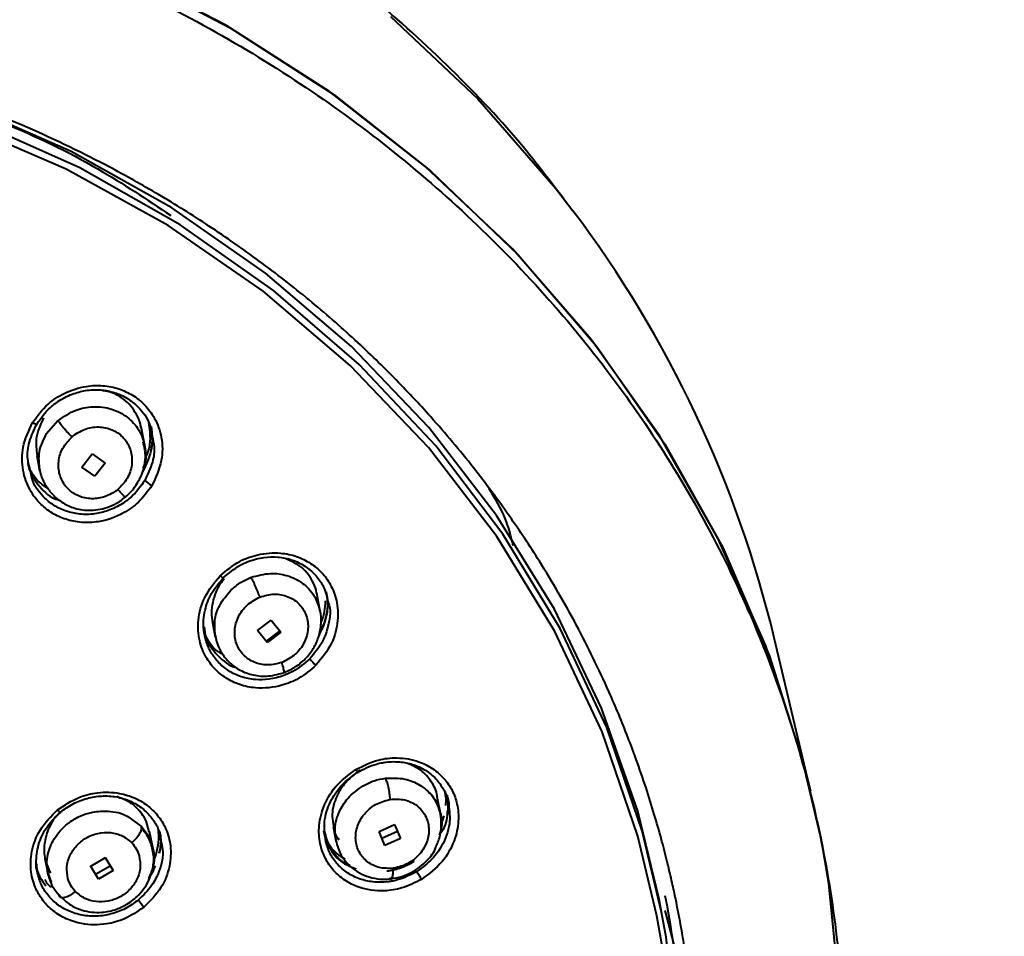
# Model space of a CAD drawing. Header units: millimetres. Extents: x 13235 to 13829, y -4257 to -3417.
# Drawn here: x 13462.45 to 13469.75, y -3759.16 to -3752.37 of the extents above; entities that cross this region are included whole.
import ezdxf

# ---------------------------------------------------------------- set-up
doc = ezdxf.new("R2010")
doc.units = ezdxf.units.MM
doc.header["$LTSCALE"] = 0.1
doc.layers.get('0').update_dxf_attribs({"lineweight": 15})
doc.layers.add('DIM', color=3, linetype='Continuous', lineweight=9)
doc.styles.add('ARIAL', font='arial.ttf')
doc.dimstyles.new('사본 ISO-25', dxfattribs={"dimtxt": 4, "dimasz": 3.5, "dimexe": 0.5, "dimexo": 0.625, "dimgap": 1.5, "dimtad": 1, "dimtih": 1, "dimtoh": 1, "dimdec": 1, "dimlfac": 4, "dimdsep": 46, "dimtxsty": 'ARIAL', "dimcen": 0, "dimclrd": 3, "dimclre": 3, "dimclrt": 3, "dimadec": 1, "dimazin": 0, "dimtfac": 1, "dimtdec": 1, "dimtmove": 0, "dimatfit": 3, "dimfxl": 1.25, "dimtfill": 1, "dimarcsym": 0})

# ---------------------------------------------------------------- blocks, each defined once
blk = doc.blocks.new('*D105')
at = {"layer": 'Defpoints', "color": 0, "transparency": 16777216}
for p in [(13444.4854, -3661.5441), (13548.0252, -4163.6001), (13562.3197, -4163.6001)]:
    blk.add_point(p, dxfattribs=at)
at = {"layer": 'DIM', "color": 3, "lineweight": -2, "transparency": 16777216}
for p, q in [((13445.1104, -3661.5441), (13562.8197, -3661.5441)), ((13562.3197, -3665.0441), (13562.3197, -3909.6312)), ((13562.3197, -4160.1001), (13562.3197, -3917.8754)), ((13548.6502, -4163.6001), (13562.8197, -4163.6001))]:
    blk.add_line(p, q, dxfattribs=at)
at = {"layer": 'DIM', "color": 3, "transparency": 16777216}
for points in [[(13561.7364, -3665.0441), (13562.903, -3665.0441), (13562.3197, -3661.5441)], [(13561.7364, -4160.1001), (13562.903, -4160.1001), (13562.3197, -4163.6001)]]:
    blk.add_solid(points, dxfattribs=at)
at = {"layer": 'DIM', "color": 3, "transparency": 16777216, "insert": (13562.3197, -3913.7533), "char_height": 4, "attachment_point": 5, "style": 'ARIAL', "bg_fill": 3, "box_fill_scale": 1.1, "bg_fill_color": 256, "bg_fill_true_color": 13158600, "bg_fill_transparency": 0}
blk.add_mtext('(2280)', dxfattribs=at)

msp = doc.modelspace()

# ---------------------------------------------------------------- linework, layer by layer
at = {"linetype": 'Continuous', "lineweight": 25}
for p, q in [((13462.6529, -3755.4411), (13462.7368, -3755.3444)), ((13463.3794, -3755.5284), (13463.3524, -3755.3898)), ((13462.579, -3755.6034), (13462.6011, -3755.7167)), ((13462.9137, -3755.6883), (13462.9912, -3755.5899)), ((13462.9912, -3755.5899), (13463.0871, -3755.6589)), ((13463.0096, -3755.757), (13462.9138, -3755.6881)), ((13463.0871, -3755.6589), (13463.0095, -3755.7571)), ((13463.3679, -3755.722), (13463.3921, -3755.6682)), ((13464.6803, -3756.7572), (13464.6538, -3756.6214)), ((13463.8813, -3756.8401), (13463.9024, -3756.9478)), ((13464.2161, -3756.8991), (13464.3156, -3756.8215)), ((13464.3156, -3756.8215), (13464.3876, -3756.9114)), ((13464.2881, -3756.9888), (13464.2162, -3756.8989)), ((13464.3796, -3756.9015), (13464.2802, -3756.9788)), ((13464.3876, -3756.9114), (13464.288, -3756.9888)), ((13468.3137, -3758.0872), (13468.0444, -3756.9546)), ((13465.5733, -3758.2643), (13465.5471, -3758.1303)), ((13465.1991, -3758.1501), (13465.1923, -3758.1512)), ((13465.5969, -3758.2731), (13465.5762, -3758.3311)), ((13463.2946, -3758.307), (13463.3563, -3758.3516)), ((13463.3563, -3758.3516), (13463.4012, -3758.4112)), ((13463.3897, -3758.3083), (13463.3762, -3758.283)), ((13463.4136, -3758.3897), (13463.3897, -3758.3083)), ((13464.775, -3758.3509), (13464.7957, -3758.4565)), ((13465.1161, -3758.3875), (13465.2308, -3758.3354)), ((13465.2308, -3758.3354), (13465.274, -3758.4401)), ((13463.4413, -3758.5166), (13463.4161, -3758.3875)), ((13465.1595, -3758.492), (13465.1163, -3758.3874)), ((13465.1371, -3758.4378), (13465.2516, -3758.3859)), ((13468.4067, -3758.5271), (13468.3862, -3758.4221)), ((13465.274, -3758.4401), (13465.1593, -3758.492)), ((13462.6403, -3758.5887), (13462.6616, -3758.6977)), ((13463.0363, -3758.7407), (13462.9788, -3758.6435)), ((13462.9791, -3758.6441), (13463.0878, -3758.5812)), ((13463.0148, -3758.7043), (13463.1233, -3758.6415)), ((13463.0873, -3758.5806), (13463.1449, -3758.6779)), ((13462.6602, -3758.6903), (13462.6861, -3758.7643)), ((13463.145, -3758.6778), (13463.0363, -3758.7407)), ((13462.7216, -3758.8321), (13462.7014, -3758.802)), ((13462.7464, -3758.8615), (13462.7216, -3758.8321)), ((13462.7443, -3758.8537), (13462.7641, -3758.8786)), ((13467.2101, -3758.9864), (13467.1911, -3758.8891)), ((13467.2347, -3758.9736), (13467.3091, -3759.2644))]:
    msp.add_line(p, q, dxfattribs=at)
at = {"linetype": 'Continuous', "lineweight": 25, "flags": 128}
for points in [[(13468.3862, -3758.4221), (13468.2501, -3757.8368), (13467.9817, -3757.0134), (13467.6299, -3756.2189), (13467.1976, -3755.4602), (13466.6886, -3754.7437), (13466.1072, -3754.0756), (13465.4584, -3753.4615), (13464.7477, -3752.9068), (13463.9812, -3752.416), (13463.1653, -3751.9935), (13462.3072, -3751.6428), (13461.414, -3751.3669), (13460.4935, -3751.1682), (13459.5534, -3751.0483), (13458.6017, -3751.0083)], [(13463.1933, -3752.0065), (13464.0135, -3752.4348), (13464.7833, -3752.9321), (13465.4962, -3753.4942), (13466.1459, -3754.1162), (13466.7269, -3754.7926), (13467.234, -3755.5178), (13467.663, -3756.2853), (13468.0101, -3757.0885), (13468.2723, -3757.9205), (13468.3137, -3758.0872)], [(13465.2021, -3752.35), (13465.8479, -3752.9612), (13466.4267, -3753.6263), (13466.5521, -3753.7895)], [(13467.2101, -3758.9867), (13467.0656, -3758.3825), (13466.803, -3757.6178), (13466.4582, -3756.8831), (13466.0345, -3756.1855), (13465.536, -3755.5317), (13464.9675, -3754.928), (13464.3344, -3754.3802), (13463.6429, -3753.8936), (13462.8996, -3753.4729), (13462.1117, -3753.1221), (13461.2868, -3752.8446), (13460.4328, -3752.643), (13459.5579, -3752.5194), (13458.6706, -3752.4749)], [(13467.1911, -3758.8891), (13467.033, -3758.2378), (13466.7653, -3757.4747), (13466.4156, -3756.7421), (13465.9872, -3756.047), (13465.4842, -3755.3961), (13464.9116, -3754.7957), (13464.2748, -3754.2515), (13463.5799, -3753.7687), (13462.8337, -3753.3522), (13462.0434, -3753.0057), (13461.2164, -3752.7328), (13460.5776, -3752.578)], [(13467.1749, -3759.0122), (13467.0344, -3758.4236), (13466.7693, -3757.65), (13466.4196, -3756.9073), (13465.989, -3756.2028), (13465.4817, -3755.5435), (13464.9027, -3754.936), (13464.2578, -3754.3863), (13463.5534, -3753.9), (13462.7964, -3753.4817), (13461.9946, -3753.1357)], [(13462.5484, -3755.3589), (13462.5564, -3755.363), (13462.5638, -3755.3664), (13462.5702, -3755.369), (13462.5754, -3755.3706), (13462.5793, -3755.3712), (13462.5817, -3755.3709), (13462.5824, -3755.3695), (13462.5816, -3755.3672)], [(13463.9386, -3756.4933), (13463.9449, -3756.4991), (13463.9506, -3756.5042), (13463.9554, -3756.5083), (13463.9592, -3756.5111), (13463.9618, -3756.5128), (13463.9632, -3756.513), (13463.9631, -3756.512), (13463.9618, -3756.5096)], [(13464.9444, -3757.9277), (13464.9486, -3757.935), (13464.9523, -3757.9413), (13464.9552, -3757.9464), (13464.9572, -3757.9502), (13464.9583, -3757.9525), (13464.9585, -3757.9531), (13464.9576, -3757.9522), (13464.9558, -3757.9496)], [(13462.7337, -3758.2281), (13462.7394, -3758.2345), (13462.7445, -3758.2399), (13462.7489, -3758.2442), (13462.7524, -3758.2473), (13462.7548, -3758.2489), (13462.756, -3758.2491), (13462.7561, -3758.2478), (13462.7549, -3758.2451)], [(13468.3862, -3758.4221), (13468.4473, -3758.774), (13468.5336, -3759.6417), (13468.5304, -3760.5161), (13468.4379, -3761.3896), (13468.2567, -3762.2546), (13467.9885, -3763.1037), (13467.6356, -3763.9294), (13467.201, -3764.7247), (13466.6886, -3765.4826), (13466.1026, -3766.1967), (13465.4483, -3766.8606), (13464.7312, -3767.4687), (13463.9577, -3768.0157)], [(13462.8654, -3758.8323), (13462.8453, -3758.8482), (13462.825, -3758.8614), (13462.8055, -3758.8712), (13462.7876, -3758.8773), (13462.7721, -3758.8794), (13462.7598, -3758.8774), (13462.7511, -3758.8713), (13462.7464, -3758.8615)], [(13466.8311, -3763.1772), (13467.0859, -3762.3921), (13467.2557, -3761.5912), (13467.339, -3760.7819), (13467.3349, -3759.9722), (13467.2435, -3759.1698), (13467.2101, -3758.9867)], [(13458.4906, -3768.9608), (13459.3895, -3768.8685), (13460.2773, -3768.6955), (13461.1452, -3768.4437), (13461.9845, -3768.1154), (13462.7869, -3767.7139), (13463.5444, -3767.2433), (13464.2495, -3766.7082), (13464.8952, -3766.1139), (13465.475, -3765.4664), (13465.9832, -3764.772), (13466.4148, -3764.0377), (13466.7655, -3763.2707), (13467.0317, -3762.4788), (13467.2109, -3761.6697), (13467.3012, -3760.8515), (13467.3017, -3760.0323), (13467.2125, -3759.2203), (13467.1749, -3759.0122)]]:
    msp.add_lwpolyline(points, dxfattribs=at)
at = {"linetype": 'Continuous', "lineweight": 25}
for centre, radius, start, end in [((13459.7178, -3758.9459), 8.5614, 13.45023, 37.0342), ((13463.5088, -3755.6645), 0.1776, 223.82806, 244.68739), ((13464.9264, -3756.8516), 0.4128, 218.43667, 227.65844), ((13464.2225, -3759.4503), 1.4004, 30.35537, 33.12465), ((13463.6497, -3758.6954), 0.3741, 212.19815, 222.46315), ((13459.8575, -3760.3018), 7.5184, 353.59292, 11.02694)]:
    msp.add_arc(centre, radius, start, end, dxfattribs=at)
for points, knots in [([(13466.5301, -3753.7633), (13466.4094, -3753.6028), (13466.1308, -3753.2324), (13465.623, -3752.7029), (13465.029, -3752.1677), (13464.3855, -3751.6831), (13463.7003, -3751.2503), (13462.9779, -3750.8727), (13462.2244, -3750.5527), (13461.4464, -3750.2922), (13460.6517, -3750.0926), (13459.8513, -3749.9547), (13459.0652, -3749.8778), (13458.3402, -3749.8577), (13457.7093, -3749.8785), (13457.1218, -3749.928), (13456.6246, -3749.9938), (13456.3014, -3750.0538), (13456.1846, -3750.0755)], [0, 0, 0, 0, 0.054467, 0.125734, 0.196971, 0.268154, 0.339251, 0.410223, 0.481005, 0.551495, 0.621512, 0.690697, 0.758228, 0.821669, 0.873892, 0.917323, 0.970111, 1, 1, 1, 1]), ([(13458.6223, -3751.1134), (13459.0734, -3751.1289), (13459.9835, -3751.1602), (13461.4299, -3751.436), (13462.9389, -3751.9375), (13464.4196, -3752.7205), (13465.7373, -3753.7323), (13466.8307, -3754.9264), (13467.6887, -3756.2911), (13468.2715, -3757.7628), (13468.573, -3759.3263), (13468.5795, -3760.9096), (13468.2906, -3762.4955), (13467.72, -3764.0119), (13466.8734, -3765.442), (13465.79, -3766.7204), (13464.4809, -3767.8323), (13463.0067, -3768.7289), (13461.3832, -3769.3954), (13459.6451, -3769.8351), (13458.4405, -3769.8919), (13457.8264, -3769.9208)], [0, 0, 0, 0, 0.041773, 0.084286, 0.13721, 0.19167, 0.244595, 0.299054, 0.351979, 0.406439, 0.459364, 0.513823, 0.566748, 0.621208, 0.674132, 0.728592, 0.781517, 0.835976, 0.888901, 0.94336, 1, 1, 1, 1]), ([(13460.0438, -3752.5233), (13460.5639, -3752.6271), (13461.6041, -3752.8346), (13462.7933, -3753.3036), (13463.3952, -3753.7062), (13463.5723, -3753.8247)], [0, 0, 0, 0, 0.41378, 0.827561, 1, 1, 1, 1]), ([(13467.384, -3759.2786), (13467.3833, -3759.2737), (13467.3772, -3759.2339), (13467.3555, -3759.1003), (13467.3232, -3758.9288), (13467.283, -3758.7439), (13467.2483, -3758.5978), (13467.206, -3758.4347), (13467.1548, -3758.2549), (13467.0934, -3758.059), (13467.0278, -3757.8688), (13466.9383, -3757.6299), (13466.7991, -3757.2958), (13466.5851, -3756.8578), (13466.3347, -3756.4262), (13466.077, -3756.0381), (13465.8106, -3755.68), (13465.5237, -3755.3381), (13465.2229, -3755.0174), (13464.9155, -3754.7213), (13464.5753, -3754.4267), (13464.2124, -3754.1458), (13463.8392, -3753.8875), (13463.4661, -3753.6564), (13463.0157, -3753.4066), (13462.524, -3753.1722), (13462.0355, -3752.9774), (13461.5656, -3752.8164), (13461.1129, -3752.6838), (13460.7692, -3752.6104), (13460.6222, -3752.579)], [0, 0, 0, 0, 0.001503, 0.012329, 0.041497, 0.054963, 0.070301, 0.087509, 0.106589, 0.127541, 0.150364, 0.168126, 0.205515, 0.260848, 0.316464, 0.35682, 0.401597, 0.450794, 0.490525, 0.532749, 0.577464, 0.623427, 0.667559, 0.710077, 0.75098, 0.816516, 0.866567, 0.901127, 0.957715, 1, 1, 1, 1]), ([(13462.5484, -3755.3589), (13462.584, -3755.3105), (13462.6479, -3755.2237), (13462.7893, -3755.1324), (13462.9307, -3755.0866), (13463.0706, -3755.081), (13463.1876, -3755.1048), (13463.2922, -3755.1529), (13463.3839, -3755.226), (13463.4618, -3755.3303), (13463.5113, -3755.4725), (13463.5148, -3755.6496), (13463.4612, -3755.7644), (13463.4329, -3755.8251)], [0, 0, 0, 0, 0.108631, 0.194826, 0.299315, 0.374762, 0.450157, 0.520778, 0.591354, 0.673529, 0.769049, 0.877865, 1, 1, 1, 1]), ([(13462.5816, -3755.3672), (13462.6118, -3755.3248), (13462.6511, -3755.2698), (13462.7101, -3755.2219), (13462.7615, -3755.1851), (13462.8356, -3755.1465), (13462.9438, -3755.1172), (13463.0524, -3755.1126), (13463.1584, -3755.1334), (13463.2529, -3755.1767), (13463.3456, -3755.2517), (13463.4174, -3755.3471), (13463.4292, -3755.4293), (13463.4335, -3755.459)], [0, 0, 0, 0, 0.1358875, 0.1762091, 0.197947, 0.3011722, 0.3922674, 0.4914423, 0.5879344, 0.6818941, 0.7734845, 0.9183103, 1, 1, 1, 1]), ([(13463.3524, -3755.3991), (13463.3511, -3755.39), (13463.346, -3755.3549), (13463.3213, -3755.299), (13463.2793, -3755.2355), (13463.2244, -3755.1842), (13463.1475, -3755.135), (13463.0811, -3755.1242), (13463.0398, -3755.1175)], [0, 0, 0, 0, 0.061026, 0.233142, 0.402102, 0.568138, 0.731498, 1, 1, 1, 1]), ([(13462.7368, -3755.3444), (13462.7799, -3755.3149), (13462.8584, -3755.2612), (13463.0007, -3755.235), (13463.135, -3755.2515), (13463.2548, -3755.3136), (13463.3442, -3755.4122), (13463.3854, -3755.5318), (13463.3931, -3755.6323), (13463.3719, -3755.6816), (13463.3668, -3755.6937)], [0, 0, 0, 0, 0.153748, 0.280042, 0.421655, 0.557669, 0.693171, 0.835444, 0.959723, 1, 1, 1, 1]), ([(13463.4329, -3755.8251), (13463.402, -3755.8681), (13463.3447, -3755.9478), (13463.2081, -3756.045), (13463.06, -3756.0971), (13462.9124, -3756.1028), (13462.7963, -3756.0801), (13462.6941, -3756.0337), (13462.6007, -3755.9617), (13462.5202, -3755.8565), (13462.4694, -3755.7105), (13462.4669, -3755.5327), (13462.5204, -3755.4187), (13462.5484, -3755.3589)], [0, 0, 0, 0, 0.0959958, 0.1779129, 0.2988942, 0.3746658, 0.4477291, 0.5180754, 0.5856965, 0.6724169, 0.7703981, 0.8795889, 1, 1, 1, 1]), ([(13462.6301, -3755.3244), (13462.6064, -3755.3745), (13462.5633, -3755.4651), (13462.5771, -3755.5604), (13462.5833, -3755.6031)], [0, 0, 0, 0, 0.552242, 1, 1, 1, 1]), ([(13462.8385, -3755.466), (13462.8287, -3755.4553), (13462.8082, -3755.4327), (13462.7821, -3755.4023), (13462.7637, -3755.38), (13462.7478, -3755.3601), (13462.7412, -3755.3506), (13462.7368, -3755.3444)], [0, 0, 0, 0, 0.232894, 0.488996, 0.621166, 0.75219, 1, 1, 1, 1]), ([(13463.4078, -3755.3603), (13463.4143, -3755.4044), (13463.4255, -3755.4805), (13463.4082, -3755.5691), (13463.3892, -3755.6082), (13463.3848, -3755.6173)], [0, 0, 0, 0, 0.514519, 0.886429, 1, 1, 1, 1]), ([(13462.5285, -3755.6956), (13462.522, -3755.673), (13462.5043, -3755.6109), (13462.5212, -3755.4942), (13462.5606, -3755.4115), (13462.5816, -3755.3672)], [0, 0, 0, 0, 0.210044, 0.577501, 1, 1, 1, 1]), ([(13462.8629, -3755.4466), (13462.8941, -3755.4289), (13462.9563, -3755.3936), (13463.0637, -3755.3868), (13463.1619, -3755.4169), (13463.2391, -3755.4819), (13463.2839, -3755.5721), (13463.2893, -3755.6745), (13463.2562, -3755.7767), (13463.206, -3755.8282), (13463.1808, -3755.8539)], [0, 0, 0, 0, 0.126117, 0.250838, 0.374368, 0.497567, 0.621469, 0.746731, 0.873258, 1, 1, 1, 1]), ([(13463.4281, -3755.3879), (13463.4332, -3755.4423), (13463.4436, -3755.5523), (13463.3954, -3755.6584), (13463.3711, -3755.7119)], [0, 0, 0, 0, 0.49497, 1, 1, 1, 1]), ([(13463.4264, -3755.5621), (13463.4284, -3755.554), (13463.4383, -3755.5138), (13463.4394, -3755.454), (13463.4294, -3755.4053), (13463.4259, -3755.3883)], [0, 0, 0, 0, 0.140249, 0.698951, 1, 1, 1, 1]), ([(13462.5984, -3755.6787), (13462.5962, -3755.6439), (13462.5913, -3755.5617), (13462.6304, -3755.4852), (13462.6529, -3755.4411)], [0, 0, 0, 0, 0.423611, 1, 1, 1, 1]), ([(13463.1562, -3755.8724), (13463.1253, -3755.8889), (13463.0641, -3755.9216), (13462.9597, -3755.9267), (13462.8637, -3755.8967), (13462.788, -3755.8331), (13462.7435, -3755.7453), (13462.7363, -3755.6458), (13462.766, -3755.5448), (13462.8141, -3755.4925), (13462.8385, -3755.466)], [0, 0, 0, 0, 0.12521, 0.248745, 0.372534, 0.496594, 0.620179, 0.744042, 0.870525, 1, 1, 1, 1]), ([(13462.8385, -3755.466), (13462.8424, -3755.4626), (13462.8503, -3755.4558), (13462.8587, -3755.4497), (13462.8629, -3755.4466)], [0, 0, 0, 0, 0.500199, 1, 1, 1, 1]), ([(13463.3277, -3755.7999), (13463.3335, -3755.7913), (13463.3551, -3755.7591), (13463.3748, -3755.6964), (13463.3914, -3755.6047), (13463.377, -3755.5415), (13463.3685, -3755.5044)], [0, 0, 0, 0, 0.099663, 0.373604, 0.632084, 1, 1, 1, 1]), ([(13463.4335, -3755.459), (13463.4404, -3755.4851), (13463.4572, -3755.5479), (13463.4396, -3755.664), (13463.4017, -3755.7435), (13463.3807, -3755.7875)], [0, 0, 0, 0, 0.241313, 0.579506, 1, 1, 1, 1]), ([(13462.5131, -3755.6369), (13462.5134, -3755.6455), (13462.5157, -3755.7106), (13462.5833, -3755.816), (13462.6696, -3755.9117), (13462.737, -3755.9313), (13462.7491, -3755.9348)], [0, 0, 0, 0, 0.063996, 0.480805, 0.90631, 1, 1, 1, 1]), ([(13462.5933, -3755.6518), (13462.5974, -3755.6855), (13462.6052, -3755.7504), (13462.6481, -3755.8345), (13462.7025, -3755.9004), (13462.768, -3755.9536), (13462.8538, -3755.9953), (13462.969, -3756.0155), (13463.0812, -3755.9982), (13463.1749, -3755.9579), (13463.2185, -3755.9245), (13463.2411, -3755.9071)], [0, 0, 0, 0, 0.115079, 0.221646, 0.319237, 0.410515, 0.520252, 0.654514, 0.813121, 0.902762, 1, 1, 1, 1]), ([(13463.3807, -3755.7875), (13463.3501, -3755.8304), (13463.3103, -3755.8859), (13463.2504, -3755.9341), (13463.1991, -3755.9706), (13463.1257, -3756.0085), (13463.0192, -3756.0373), (13462.9124, -3756.0422), (13462.8081, -3756.0225), (13462.7148, -3755.9811), (13462.622, -3755.9088), (13462.5476, -3755.8129), (13462.5338, -3755.7283), (13462.5285, -3755.6956)], [0, 0, 0, 0, 0.137302, 0.178133, 0.200244, 0.301801, 0.39172, 0.489165, 0.583952, 0.676223, 0.766132, 0.909716, 1, 1, 1, 1]), ([(13462.662, -3755.8467), (13462.6328, -3755.8273), (13462.5782, -3755.7909), (13462.5462, -3755.7345), (13462.5312, -3755.7082)], [0, 0, 0, 0, 0.5343633, 1, 1, 1, 1]), ([(13463.1808, -3755.8539), (13463.1768, -3755.8572), (13463.1688, -3755.8636), (13463.1604, -3755.8695), (13463.1562, -3755.8724)], [0, 0, 0, 0, 0.501251, 1, 1, 1, 1]), ([(13463.2327, -3755.9034), (13463.235, -3755.9074), (13463.2386, -3755.9136), (13463.2347, -3755.9116), (13463.2286, -3755.9063), (13463.2193, -3755.8969), (13463.2044, -3755.8809), (13463.1901, -3755.8645), (13463.1808, -3755.8539)], [0, 0, 0, 0, 0.24417, 0.374721, 0.507135, 0.638499, 0.766036, 1, 1, 1, 1]), ([(13463.2292, -3755.9161), (13463.2532, -3755.8952), (13463.2922, -3755.8612), (13463.3179, -3755.8169), (13463.3277, -3755.7999)], [0, 0, 0, 0, 0.61522, 1, 1, 1, 1]), ([(13466.1099, -3756.271), (13466.0936, -3756.2024), (13466.058, -3756.0531), (13465.976, -3755.9211), (13465.9316, -3755.8497)], [0, 0, 0, 0, 0.459383, 1, 1, 1, 1]), ([(13463.9386, -3756.4933), (13463.9851, -3756.4545), (13464.0686, -3756.385), (13464.2264, -3756.3295), (13464.3727, -3756.3181), (13464.506, -3756.3463), (13464.6101, -3756.3971), (13464.6953, -3756.4683), (13464.7623, -3756.5613), (13464.8079, -3756.6813), (13464.8165, -3756.8316), (13464.7726, -3757.0051), (13464.6913, -3757.1043), (13464.6483, -3757.1568)], [0, 0, 0, 0, 0.1086335, 0.1948311, 0.2993225, 0.3759343, 0.4501422, 0.5207652, 0.5913431, 0.6735203, 0.7690425, 0.8778622, 1, 1, 1, 1]), ([(13463.9618, -3756.5096), (13464.0016, -3756.4754), (13464.0532, -3756.4311), (13464.1215, -3756.3984), (13464.1797, -3756.3747), (13464.2598, -3756.3546), (13464.3695, -3756.3517), (13464.473, -3756.3729), (13464.5676, -3756.4182), (13464.6441, -3756.483), (13464.71, -3756.5695), (13464.7277, -3756.6431), (13464.7376, -3756.6845)], [0, 0, 0, 0, 0.152382, 0.197598, 0.221974, 0.337729, 0.439881, 0.551094, 0.659298, 0.764663, 0.867371, 1, 1, 1, 1]), ([(13464.654, -3756.6257), (13464.6538, -3756.6238), (13464.6512, -3756.5966), (13464.6316, -3756.5481), (13464.5951, -3756.4848), (13464.5304, -3756.4143), (13464.4644, -3756.3856), (13464.4211, -3756.3668)], [0, 0, 0, 0, 0.015763, 0.220667, 0.422033, 0.62016, 1, 1, 1, 1]), ([(13464.6483, -3757.1568), (13464.6076, -3757.1913), (13464.5323, -3757.2555), (13464.3774, -3757.3179), (13464.2238, -3757.3337), (13464.083, -3757.3043), (13463.9796, -3757.2547), (13463.8956, -3757.1854), (13463.8267, -3757.0931), (13463.7789, -3756.9715), (13463.77, -3756.8172), (13463.8152, -3756.6433), (13463.8961, -3756.5449), (13463.9386, -3756.4933)], [0, 0, 0, 0, 0.095996, 0.177913, 0.298894, 0.374666, 0.447729, 0.518075, 0.585697, 0.672417, 0.770398, 0.879589, 1, 1, 1, 1]), ([(13463.8351, -3756.9818), (13463.8278, -3756.953), (13463.809, -3756.8779), (13463.8199, -3756.7533), (13463.8696, -3756.6185), (13463.9305, -3756.5466), (13463.9618, -3756.5096)], [0, 0, 0, 0, 0.179889, 0.468751, 0.72656, 1, 1, 1, 1]), ([(13463.9679, -3756.5184), (13463.9587, -3756.5292), (13463.9335, -3756.5587), (13463.8929, -3756.6405), (13463.8681, -3756.7415), (13463.8782, -3756.8155), (13463.8816, -3756.84)], [0, 0, 0, 0, 0.119615, 0.329137, 0.778064, 1, 1, 1, 1]), ([(13464.0208, -3756.5977), (13464.0429, -3756.5786), (13464.0872, -3756.5405), (13464.141, -3756.5169), (13464.1679, -3756.5051)], [0, 0, 0, 0, 0.4999962, 1, 1, 1, 1]), ([(13464.1679, -3756.5051), (13464.2156, -3756.4921), (13464.3042, -3756.4679), (13464.4392, -3756.4875), (13464.5523, -3756.5436), (13464.638, -3756.6307), (13464.6622, -3756.7035), (13464.6734, -3756.7373)], [0, 0, 0, 0, 0.223673, 0.415473, 0.623051, 0.824704, 1, 1, 1, 1]), ([(13464.2327, -3756.6515), (13464.2278, -3756.6382), (13464.2173, -3756.6103), (13464.1986, -3756.5663), (13464.1806, -3756.5272), (13464.172, -3756.5123), (13464.1679, -3756.5051)], [0, 0, 0, 0, 0.23287, 0.488868, 0.751054, 1, 1, 1, 1]), ([(13463.9025, -3756.9318), (13463.8991, -3756.8964), (13463.8922, -3756.823), (13463.9312, -3756.7026), (13463.9892, -3756.6346), (13464.0208, -3756.5977)], [0, 0, 0, 0, 0.297436, 0.617831, 1, 1, 1, 1]), ([(13464.3955, -3757.1358), (13464.3607, -3757.1448), (13464.2916, -3757.1626), (13464.1885, -3757.14), (13464.1052, -3757.0833), (13464.0531, -3756.9977), (13464.0402, -3756.8966), (13464.0686, -3756.7951), (13464.1341, -3756.7042), (13464.1997, -3756.6692), (13464.2327, -3756.6515)], [0, 0, 0, 0, 0.125218, 0.248566, 0.372043, 0.495668, 0.618933, 0.743085, 0.870615, 1, 1, 1, 1]), ([(13464.2327, -3756.6515), (13464.268, -3756.6414), (13464.3381, -3756.6214), (13464.4438, -3756.6425), (13464.5292, -3756.6989), (13464.5827, -3756.7851), (13464.5962, -3756.8878), (13464.5669, -3756.9909), (13464.5003, -3757.0817), (13464.4347, -3757.1162), (13464.4019, -3757.1334)], [0, 0, 0, 0, 0.126075, 0.250713, 0.374166, 0.497369, 0.621398, 0.746857, 0.873516, 1, 1, 1, 1]), ([(13464.6712, -3756.9317), (13464.681, -3756.9142), (13464.7072, -3756.8673), (13464.7296, -3756.7863), (13464.74, -3756.6959), (13464.7312, -3756.64), (13464.727, -3756.6133)], [0, 0, 0, 0, 0.177664, 0.474512, 0.749065, 1, 1, 1, 1]), ([(13464.7295, -3756.6352), (13464.7325, -3756.6637), (13464.7394, -3756.7284), (13464.7202, -3756.826), (13464.6883, -3756.8884), (13464.674, -3756.9162)], [0, 0, 0, 0, 0.304537, 0.690332, 1, 1, 1, 1]), ([(13464.4064, -3757.2121), (13464.4359, -3757.1995), (13464.4953, -3757.1742), (13464.5714, -3757.1115), (13464.6321, -3757.0343), (13464.6733, -3756.9445), (13464.6892, -3756.8489), (13464.6888, -3756.7772), (13464.6757, -3756.7422), (13464.6739, -3756.7371)], [0, 0, 0, 0, 0.159364, 0.320663, 0.482665, 0.64535, 0.808662, 0.972511, 1, 1, 1, 1]), ([(13464.7376, -3756.6845), (13464.7408, -3756.6935), (13464.7623, -3756.7548), (13464.7436, -3756.8647), (13464.6934, -3757.0016), (13464.6353, -3757.0702), (13464.603, -3757.1082)], [0, 0, 0, 0, 0.063839, 0.438755, 0.688936, 1, 1, 1, 1]), ([(13464.7175, -3756.6784), (13464.7145, -3756.7316), (13464.7115, -3756.7863), (13464.6862, -3756.8353), (13464.6856, -3756.8366)], [0, 0, 0, 0, 0.973581, 1, 1, 1, 1]), ([(13463.8198, -3756.8731), (13463.8227, -3756.8987), (13463.8319, -3756.9801), (13463.9179, -3757.0859), (13464.0032, -3757.1629), (13464.0578, -3757.1724), (13464.0579, -3757.1724)], [0, 0, 0, 0, 0.1876655, 0.5948253, 0.9997428, 1, 1, 1, 1]), ([(13463.9559, -3757.0734), (13463.9428, -3757.0666), (13463.8803, -3757.0344), (13463.848, -3756.9708), (13463.8225, -3756.9206)], [0, 0, 0, 0, 0.2103525, 1, 1, 1, 1]), ([(13463.8974, -3756.9155), (13463.9046, -3756.951), (13463.9167, -3757.0101), (13463.9601, -3757.0848), (13464.0132, -3757.1458), (13464.0885, -3757.1985), (13464.185, -3757.2334), (13464.301, -3757.2433), (13464.3789, -3757.2198), (13464.4198, -3757.2076)], [0, 0, 0, 0, 0.153409, 0.255403, 0.373706, 0.507532, 0.656094, 0.81957, 1, 1, 1, 1]), ([(13464.603, -3757.1082), (13464.5628, -3757.1427), (13464.5105, -3757.1875), (13464.4413, -3757.2203), (13464.3833, -3757.2437), (13464.3041, -3757.2633), (13464.1961, -3757.2661), (13464.0942, -3757.2456), (13464.001, -3757.2018), (13463.9247, -3757.1393), (13463.8675, -3757.065), (13463.8455, -3757.0085), (13463.8351, -3756.9818)], [0, 0, 0, 0, 0.162151, 0.210372, 0.236484, 0.356419, 0.462612, 0.577693, 0.689634, 0.798604, 0.904784, 1, 1, 1, 1]), ([(13464.4019, -3757.1334), (13464.4008, -3757.1338), (13464.3987, -3757.1347), (13464.3966, -3757.1354), (13464.3955, -3757.1358)], [0, 0, 0, 0, 0.5002718, 1, 1, 1, 1]), ([(13464.4129, -3757.2098), (13464.413, -3757.2097), (13464.4137, -3757.2089), (13464.4132, -3757.2025), (13464.4112, -3757.1905), (13464.4061, -3757.1698), (13464.3997, -3757.1492), (13464.3955, -3757.1358)], [0, 0, 0, 0, 0.032586, 0.237285, 0.440561, 0.637996, 1, 1, 1, 1]), ([(13464.9444, -3757.9277), (13464.9986, -3757.901), (13465.0959, -3757.853), (13465.2592, -3757.8362), (13465.3997, -3757.8598), (13465.5172, -3757.9188), (13465.6012, -3757.993), (13465.662, -3758.0826), (13465.6997, -3758.1891), (13465.7099, -3758.317), (13465.6772, -3758.4655), (13465.5888, -3758.6242), (13465.4855, -3758.7017), (13465.4309, -3758.7427)], [0, 0, 0, 0, 0.108634, 0.194831, 0.299323, 0.375934, 0.450142, 0.520765, 0.591343, 0.67352, 0.769042, 0.877862, 1, 1, 1, 1]), ([(13464.9558, -3757.9496), (13465.0023, -3757.9257), (13465.0627, -3757.8948), (13465.1356, -3757.8791), (13465.1965, -3757.8697), (13465.2771, -3757.8691), (13465.3808, -3757.8923), (13465.4719, -3757.9375), (13465.549, -3758.0039), (13465.6009, -3758.0857), (13465.6318, -3758.1487), (13465.6324, -3758.1849), (13465.6324, -3758.1885)], [0, 0, 0, 0, 0.173429, 0.224891, 0.252634, 0.384378, 0.50064, 0.627214, 0.750364, 0.870282, 0.987176, 1, 1, 1, 1]), ([(13465.5463, -3758.1316), (13465.5462, -3758.1293), (13465.5446, -3758.0881), (13465.5055, -3758.0161), (13465.432, -3757.9294), (13465.3611, -3757.8988), (13465.3268, -3757.8839)], [0, 0, 0, 0, 0.0189237, 0.3482916, 0.6839014, 1, 1, 1, 1]), ([(13465.4309, -3758.7427), (13465.3833, -3758.7668), (13465.2951, -3758.8114), (13465.1327, -3758.8356), (13464.9841, -3758.8147), (13464.8598, -3758.7526), (13464.7761, -3758.6798), (13464.7161, -3758.5923), (13464.6765, -3758.4861), (13464.6645, -3758.3562), (13464.698, -3758.2037), (13464.7877, -3758.0448), (13464.8905, -3757.968), (13464.9444, -3757.9277)], [0, 0, 0, 0, 0.0959958, 0.1779129, 0.2988942, 0.3746658, 0.4477291, 0.5180754, 0.5856965, 0.6724169, 0.7703981, 0.8795889, 1, 1, 1, 1]), ([(13464.7207, -3758.4644), (13464.714, -3758.4085), (13464.7014, -3758.3033), (13464.7555, -3758.1561), (13464.8391, -3758.0348), (13464.9157, -3757.9789), (13464.9558, -3757.9496)], [0, 0, 0, 0, 0.2909393, 0.5466702, 0.7622849, 1, 1, 1, 1]), ([(13464.9762, -3757.9319), (13464.9338, -3757.9643), (13464.8577, -3758.0225), (13464.7893, -3758.1466), (13464.7606, -3758.2582), (13464.7751, -3758.3254), (13464.7804, -3758.35)], [0, 0, 0, 0, 0.311357, 0.55918, 0.838709, 1, 1, 1, 1]), ([(13464.7993, -3758.4548), (13464.7943, -3758.4251), (13464.7825, -3758.3542), (13464.8149, -3758.2439), (13464.8843, -3758.13), (13464.9581, -3758.0776), (13464.999, -3758.0486)], [0, 0, 0, 0, 0.194911, 0.466014, 0.704303, 1, 1, 1, 1]), ([(13464.999, -3758.0486), (13465.0252, -3758.0352), (13465.0775, -3758.0085), (13465.1348, -3757.9982), (13465.1635, -3757.993)], [0, 0, 0, 0, 0.499996, 1, 1, 1, 1]), ([(13465.1635, -3757.993), (13465.2122, -3757.9916), (13465.3027, -3757.9891), (13465.4244, -3758.04), (13465.5172, -3758.1214), (13465.5713, -3758.231), (13465.5879, -3758.3344), (13465.5691, -3758.3947), (13465.5627, -3758.4153)], [0, 0, 0, 0, 0.198456, 0.368636, 0.552811, 0.731734, 0.908687, 1, 1, 1, 1]), ([(13465.1991, -3758.1501), (13465.1978, -3758.136), (13465.1951, -3758.1063), (13465.1864, -3758.0592), (13465.1752, -3758.0172), (13465.1673, -3758.0009), (13465.1635, -3757.993)], [0, 0, 0, 0, 0.232868, 0.488866, 0.751052, 1, 1, 1, 1]), ([(13462.7337, -3758.2281), (13462.7847, -3758.1935), (13462.8758, -3758.1319), (13463.0379, -3758.0935), (13463.1825, -3758.0969), (13463.3106, -3758.1371), (13463.4091, -3758.1976), (13463.4866, -3758.2764), (13463.5445, -3758.3758), (13463.5775, -3758.5008), (13463.5694, -3758.6508), (13463.5079, -3758.8143), (13463.4199, -3758.902), (13463.3737, -3758.948)], [0, 0, 0, 0, 0.1109859, 0.1978846, 0.2987776, 0.3763326, 0.4512201, 0.5221221, 0.5929905, 0.6785686, 0.7749381, 0.882072, 1, 1, 1, 1]), ([(13462.7549, -3758.2451), (13462.7853, -3758.2231), (13462.8461, -3758.1789), (13462.9518, -3758.1389), (13463.0614, -3758.121), (13463.1714, -3758.128), (13463.2748, -3758.1598), (13463.3646, -3758.214), (13463.4336, -3758.2857), (13463.4847, -3758.3654), (13463.4938, -3758.4258), (13463.498, -3758.4541)], [0, 0, 0, 0, 0.114815, 0.229638, 0.342371, 0.457161, 0.574298, 0.688067, 0.798559, 0.905875, 1, 1, 1, 1]), ([(13463.3762, -3758.283), (13463.351, -3758.2487), (13463.2994, -3758.1786), (13463.2157, -3758.1456), (13463.1729, -3758.1287)], [0, 0, 0, 0, 0.488629, 1, 1, 1, 1]), ([(13465.5403, -3758.4974), (13465.5512, -3758.4705), (13465.5719, -3758.4195), (13465.5797, -3758.3387), (13465.5729, -3758.2572), (13465.5467, -3758.1725), (13465.51, -3758.1237), (13465.4912, -3758.0986)], [0, 0, 0, 0, 0.204939, 0.3883401, 0.5788076, 0.7827919, 1, 1, 1, 1]), ([(13465.6205, -3758.1177), (13465.624, -3758.162), (13465.6309, -3758.2512), (13465.6061, -3758.3533), (13465.5738, -3758.3993), (13465.57, -3758.4046)], [0, 0, 0, 0, 0.46642, 0.937576, 1, 1, 1, 1]), ([(13465.6038, -3758.0981), (13465.6085, -3758.1269), (13465.6137, -3758.1588), (13465.6086, -3758.1914), (13465.6082, -3758.1946)], [0, 0, 0, 0, 0.900828, 1, 1, 1, 1]), ([(13465.62, -3758.2678), (13465.6228, -3758.2524), (13465.6314, -3758.2067), (13465.63, -3758.1553), (13465.6206, -3758.1227), (13465.6194, -3758.1184)], [0, 0, 0, 0, 0.3064208, 0.9081784, 1, 1, 1, 1]), ([(13465.2203, -3758.6608), (13465.1855, -3758.6614), (13465.1162, -3758.6624), (13465.0259, -3758.6167), (13464.9629, -3758.5429), (13464.9364, -3758.4482), (13464.9502, -3758.3474), (13465.0025, -3758.2552), (13465.0866, -3758.1813), (13465.1569, -3758.1613), (13465.1923, -3758.1512)], [0, 0, 0, 0, 0.125261, 0.248647, 0.372148, 0.495812, 0.619113, 0.743206, 0.870567, 1, 1, 1, 1]), ([(13465.1991, -3758.1501), (13465.235, -3758.1486), (13465.3063, -3758.1457), (13465.3999, -3758.1913), (13465.4648, -3758.2664), (13465.4917, -3758.3632), (13465.4764, -3758.4665), (13465.4209, -3758.5601), (13465.3335, -3758.6328), (13465.2625, -3758.6509), (13465.227, -3758.66)], [0, 0, 0, 0, 0.126075, 0.250713, 0.374166, 0.497369, 0.621398, 0.746857, 0.873516, 1, 1, 1, 1]), ([(13465.6324, -3758.1885), (13465.6376, -3758.2364), (13465.6486, -3758.3396), (13465.5946, -3758.4809), (13465.5085, -3758.6025), (13465.4356, -3758.6557), (13465.3953, -3758.6851)], [0, 0, 0, 0, 0.257133, 0.554638, 0.753163, 1, 1, 1, 1]), ([(13463.3737, -3758.948), (13463.3271, -3758.9801), (13463.2421, -3759.0386), (13463.0809, -3759.0822), (13462.9301, -3759.081), (13462.797, -3759.039), (13462.6999, -3758.9797), (13462.625, -3758.9042), (13462.5663, -3758.8079), (13462.5304, -3758.6841), (13462.5363, -3758.5309), (13462.5976, -3758.364), (13462.6869, -3758.2748), (13462.7337, -3758.2281)], [0, 0, 0, 0, 0.102023, 0.186083, 0.299703, 0.37664, 0.449874, 0.519398, 0.585207, 0.673032, 0.771459, 0.880443, 1, 1, 1, 1]), ([(13462.5848, -3758.6958), (13462.5847, -3758.6956), (13462.5752, -3758.6671), (13462.5729, -3758.59), (13462.5909, -3758.4713), (13462.6529, -3758.3442), (13462.7203, -3758.2787), (13462.7549, -3758.2451)], [0, 0, 0, 0, 0.001133, 0.1875514, 0.463666, 0.7250035, 1, 1, 1, 1]), ([(13462.7637, -3758.2393), (13462.7531, -3758.248), (13462.7089, -3758.2843), (13462.6622, -3758.3687), (13462.6305, -3758.4813), (13462.6336, -3758.5946), (13462.665, -3758.6616), (13462.6805, -3758.6945)], [0, 0, 0, 0, 0.077905, 0.325197, 0.541658, 0.77462, 1, 1, 1, 1]), ([(13462.7014, -3758.802), (13462.6836, -3758.7621), (13462.6472, -3758.6804), (13462.658, -3758.5463), (13462.7047, -3758.4414), (13462.7649, -3758.3662), (13462.8319, -3758.3094), (13462.9114, -3758.2671), (13463.0062, -3758.2392), (13463.121, -3758.2332), (13463.229, -3758.2547), (13463.2803, -3758.2956), (13463.2946, -3758.307)], [0, 0, 0, 0, 0.130555, 0.267466, 0.385667, 0.457277, 0.537092, 0.627698, 0.70295, 0.807013, 0.946254, 1, 1, 1, 1]), ([(13463.3563, -3758.3516), (13463.3566, -3758.3592), (13463.3571, -3758.3747), (13463.3412, -3758.4077), (13463.3161, -3758.4422), (13463.2945, -3758.4624), (13463.2842, -3758.4721)], [0, 0, 0, 0, 0.250126, 0.511566, 0.766636, 1, 1, 1, 1]), ([(13464.7804, -3758.35), (13464.7817, -3758.3665), (13464.7845, -3758.4042), (13464.8064, -3758.434), (13464.8187, -3758.4507)], [0, 0, 0, 0, 0.4373459, 1, 1, 1, 1]), ([(13462.8111, -3758.7368), (13462.8064, -3758.7083), (13462.7969, -3758.6522), (13462.8213, -3758.5665), (13462.8703, -3758.4916), (13462.9425, -3758.4327), (13463.0312, -3758.3972), (13463.1261, -3758.3915), (13463.2169, -3758.415), (13463.2618, -3758.4531), (13463.2842, -3758.4721)], [0, 0, 0, 0, 0.125392, 0.247118, 0.36741, 0.489931, 0.617011, 0.745334, 0.872976, 1, 1, 1, 1]), ([(13463.4427, -3758.55), (13463.436, -3758.5159), (13463.4219, -3758.4438), (13463.3762, -3758.3864), (13463.3522, -3758.3563)], [0, 0, 0, 0, 0.474617, 1, 1, 1, 1]), ([(13463.4012, -3758.4112), (13463.4187, -3758.4509), (13463.4543, -3758.5324), (13463.4501, -3758.6497), (13463.4184, -3758.7126), (13463.4082, -3758.7328)], [0, 0, 0, 0, 0.3931302, 0.8055127, 1, 1, 1, 1]), ([(13463.476, -3758.3643), (13463.479, -3758.385), (13463.4863, -3758.4346), (13463.4745, -3758.5152), (13463.4585, -3758.5781), (13463.4412, -3758.6081), (13463.4394, -3758.6113)], [0, 0, 0, 0, 0.250931, 0.60399, 0.958195, 1, 1, 1, 1]), ([(13463.4921, -3758.3946), (13463.4971, -3758.4291), (13463.5044, -3758.4796), (13463.4899, -3758.5305), (13463.4853, -3758.5466)], [0, 0, 0, 0, 0.682899, 1, 1, 1, 1]), ([(13463.4883, -3758.5493), (13463.4918, -3758.5335), (13463.5019, -3758.4872), (13463.5018, -3758.4304), (13463.4919, -3758.3928), (13463.4896, -3758.3843)], [0, 0, 0, 0, 0.286411, 0.838809, 1, 1, 1, 1]), ([(13464.9019, -3758.6414), (13464.8858, -3758.6338), (13464.8396, -3758.612), (13464.7809, -3758.5538), (13464.7285, -3758.4758), (13464.7133, -3758.4155), (13464.706, -3758.3866)], [0, 0, 0, 0, 0.156124, 0.447333, 0.735815, 1, 1, 1, 1]), ([(13464.7113, -3758.3849), (13464.7204, -3758.4248), (13464.7415, -3758.5171), (13464.8291, -3758.6194), (13464.9132, -3758.6512), (13464.9468, -3758.6639)], [0, 0, 0, 0, 0.313937, 0.72594, 1, 1, 1, 1]), ([(13463.2842, -3758.4721), (13463.2962, -3758.4864), (13463.3202, -3758.515), (13463.3324, -3758.5501), (13463.3385, -3758.5677)], [0, 0, 0, 0, 0.499962, 1, 1, 1, 1]), ([(13463.498, -3758.4541), (13463.504, -3758.4759), (13463.5241, -3758.5503), (13463.4957, -3758.6697), (13463.4321, -3758.7991), (13463.3682, -3758.8609), (13463.3332, -3758.8948)], [0, 0, 0, 0, 0.142629, 0.485113, 0.718006, 1, 1, 1, 1]), ([(13465.3953, -3758.6851), (13465.3482, -3758.7092), (13465.2871, -3758.7405), (13465.2134, -3758.756), (13465.1527, -3758.7651), (13465.0731, -3758.7654), (13464.9711, -3758.7426), (13464.881, -3758.6985), (13464.8059, -3758.6336), (13464.7496, -3758.555), (13464.7303, -3758.4944), (13464.7207, -3758.4644)], [0, 0, 0, 0, 0.179215, 0.23251, 0.26137, 0.393928, 0.511296, 0.638487, 0.762209, 0.882646, 1, 1, 1, 1]), ([(13464.864, -3758.5937), (13464.818, -3758.5629), (13464.7572, -3758.5221), (13464.7336, -3758.4556), (13464.7278, -3758.4394)], [0, 0, 0, 0, 0.7558456, 1, 1, 1, 1]), ([(13464.7933, -3758.4432), (13464.8029, -3758.4797), (13464.8238, -3758.5599), (13464.8932, -3758.6429), (13464.9703, -3758.697), (13465.0429, -3758.7275), (13465.1265, -3758.7443), (13465.1855, -3758.7395), (13465.216, -3758.737)], [0, 0, 0, 0, 0.193924, 0.426142, 0.555923, 0.694296, 0.84188, 1, 1, 1, 1]), ([(13465.2025, -3758.7382), (13465.2301, -3758.7337), (13465.2837, -3758.7249), (13465.3788, -3758.6838), (13465.4688, -3758.6117), (13465.5263, -3758.5389), (13465.5395, -3758.4998), (13465.5403, -3758.4974)], [0, 0, 0, 0, 0.195202, 0.379324, 0.706861, 0.981922, 1, 1, 1, 1]), ([(13462.7593, -3758.8736), (13462.7834, -3758.8955), (13462.8288, -3758.9367), (13462.9313, -3758.9807), (13463.0492, -3758.9941), (13463.1637, -3758.9693), (13463.2575, -3758.9247), (13463.3492, -3758.8519), (13463.416, -3758.7516), (13463.4435, -3758.6449), (13463.4514, -3758.5813), (13463.4429, -3758.5505), (13463.4427, -3758.55)], [0, 0, 0, 0, 0.103561, 0.195046, 0.344774, 0.4581, 0.542694, 0.654026, 0.805946, 0.897244, 0.998602, 1, 1, 1, 1]), ([(13463.3385, -3758.5677), (13463.3433, -3758.5966), (13463.3529, -3758.6545), (13463.3262, -3758.7437), (13463.2722, -3758.8212), (13463.1958, -3758.8781), (13463.1079, -3758.9089), (13463.0179, -3758.9118), (13462.9312, -3758.8883), (13462.8876, -3758.8511), (13462.8654, -3758.8323)], [0, 0, 0, 0, 0.12707, 0.254778, 0.383158, 0.509833, 0.632002, 0.752274, 0.874295, 1, 1, 1, 1]), ([(13462.5771, -3758.6268), (13462.5776, -3758.639), (13462.5799, -3758.7005), (13462.6175, -3758.75), (13462.6475, -3758.7895)], [0, 0, 0, 0, 0.199402, 1, 1, 1, 1]), ([(13463.4082, -3758.7328), (13463.4211, -3758.7154), (13463.4422, -3758.6869), (13463.4542, -3758.6545), (13463.4589, -3758.6418)], [0, 0, 0, 0, 0.610728, 1, 1, 1, 1]), ([(13465.3757, -3758.6108), (13465.3403, -3758.63), (13465.2758, -3758.6649), (13465.206, -3758.6772), (13465.1745, -3758.6828)], [0, 0, 0, 0, 0.549155, 1, 1, 1, 1]), ([(13463.3332, -3758.8948), (13463.302, -3758.9174), (13463.2396, -3758.9626), (13463.1326, -3759.002), (13463.0235, -3759.0189), (13462.9159, -3759.0116), (13462.815, -3758.9807), (13462.7276, -3758.9288), (13462.6588, -3758.8605), (13462.6091, -3758.7821), (13462.5927, -3758.7239), (13462.5848, -3758.6958)], [0, 0, 0, 0, 0.118634, 0.237278, 0.348331, 0.462578, 0.57732, 0.688722, 0.79687, 0.901856, 1, 1, 1, 1]), ([(13465.1932, -3758.7283), (13465.1971, -3758.7334), (13465.203, -3758.7412), (13465.2098, -3758.7381), (13465.2143, -3758.7307), (13465.2177, -3758.7179), (13465.2205, -3758.6965), (13465.2204, -3758.6749), (13465.2203, -3758.6608)], [0, 0, 0, 0, 0.243273, 0.373731, 0.506247, 0.63784, 0.765653, 1, 1, 1, 1]), ([(13465.227, -3758.66), (13465.2259, -3758.6601), (13465.2236, -3758.6604), (13465.2214, -3758.6607), (13465.2203, -3758.6608)], [0, 0, 0, 0, 0.5002718, 1, 1, 1, 1]), ([(13462.6886, -3758.8013), (13462.6859, -3758.7998), (13462.6634, -3758.7876), (13462.6516, -3758.7646), (13462.6412, -3758.7443)], [0, 0, 0, 0, 0.121692, 1, 1, 1, 1]), ([(13462.8654, -3758.8323), (13462.8535, -3758.818), (13462.8295, -3758.7894), (13462.8173, -3758.7543), (13462.8111, -3758.7368)], [0, 0, 0, 0, 0.499962, 1, 1, 1, 1])]:
    msp.add_open_spline(points, degree=3, knots=knots, dxfattribs=at)

# ---------------------------------------------------------------- next in the draw order: dimensions: what is measured, and where the dimension line sits
at = {"layer": 'DIM'}
dim = msp.add_linear_dim(base=(13562.3197, -4163.6001), p1=(13444.4854, -3661.5441), p2=(13548.0252, -4163.6001), angle=90, text='(2280)', dimstyle='사본 ISO-25', override={"dimtxt": 4, "dimtad": 0}, dxfattribs=at)
dim.commit()
dim.dimension.update_dxf_attribs({"geometry": '*D105', "text_midpoint": (13562.3197, -3913.7533), "dimtype": 160})

doc.saveas('drawing.dxf')
